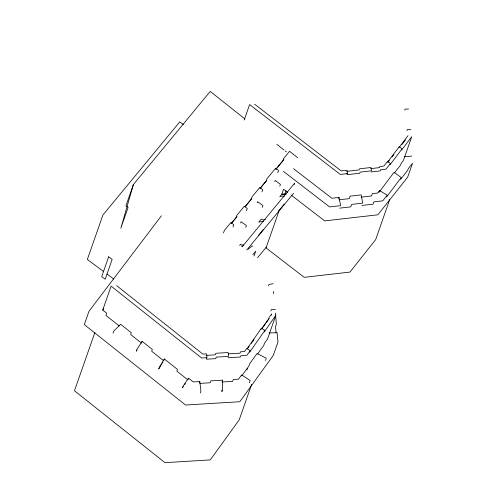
<?xml version="1.0" encoding="UTF-8"?>
<svg xmlns="http://www.w3.org/2000/svg" width="487" height="487" viewBox="0 0 487 487"><rect width="100%" height="100%" fill="white"/><g stroke="black" fill="none" stroke-linecap="round" stroke-linejoin="round"><path stroke-width="0.73" d="M221.908 390.142L221.889 391.615L222.541 389.746L222.681 380.14L210.81 380.858L210.141 382.77L199.871 383.391M94.837 332.603L74.462 390.769L164.959 462.65L210.268 459.905L239.245 419.794L251.7 384.231M119.303 325.998L105.91 315.357L106.671 313.178L102.733 310.049L111.109 286.131L201.606 358.012L207.018 357.683L206.543 353.854L202.823 354.079L116.636 285.625M113.033 333.205L113.794 331.026L120.648 324.281L131.289 332.724L130.662 334.52L141.522 343.14M141.729 342.544L142.149 341.35L152.321 349.435L151.694 351.224L163.699 360.764L164.326 358.974L177.451 369.396L176.854 371.106L187.879 379.866L188.481 378.156L193.229 381.93L199.804 381.528L200.924 391.061L200.254 392.966M244.218 119.997L249.624 104.559L340.255 174.407L347.578 173.567L347.024 170.255L341.186 170.925L254.61 104.206M223.49 232.944L224.349 230.491L230.899 222.541L233.803 224.69L232.993 227.009M240.627 222.967L241.047 221.755L246.452 225.572L245.819 227.38M246.434 210.719L247.244 208.406L244.328 206.238L236.852 215.315L236.037 217.634L231.459 223.192M257.203 202.866L257.623 201.673L262.937 205.593L262.31 207.383M261.969 191.835L262.749 189.613L259.808 187.44L251.858 197.095L251.048 199.408L244.931 206.841M199.36 382.8L199.804 381.528M277.748 172.751L278.546 170.474L275.587 168.283L266.943 178.778L266.164 181L259.985 188.499M274.759 181.59L275.173 180.409L280.427 184.403L279.806 186.174M254.013 256.059L255.712 251.201L252.936 254.567M279.319 210.007L266.042 247.92L304.211 277.34L349.958 272.081L375.69 239.61L389.679 199.658M284.816 194.307L286.064 190.74M222.249 381.388L222.681 380.14M294.191 184.53L294.659 183.179L242.167 246.793M268.532 285.839L269.037 284.396L273.067 283.732M270.796 311.059L271.302 309.616L275.386 309.495M271.289 315.107L271.691 313.957L269.208 317.396L268.696 318.857L260.922 329.62M249.35 382.867L250.172 380.53L241.625 374.905L238.539 379.178L233.303 379.495L232.646 381.364L222.029 382.009M265.494 360.496L266.292 358.219L257.063 353.538L249.606 363.856L248.79 366.194L241.692 376.013M338.629 198.678L339.062 197.442L331.903 198.264L293.484 168.66M404.721 110.159L405.068 109.167L408.605 108.985M378.947 192.365L379.574 190.575L387.226 195.171L382.745 200.827L373.833 201.849L373.018 204.181L361.871 205.465M406.968 130.674L407.369 129.524L410.906 129.347M164.326 358.974L159.359 367.216L158.732 369.006L161.404 364.568M162.171 363.296L162.938 362.03M142.149 341.35L136.914 349.392L136.287 351.182L137.09 349.946M188.481 378.156L183.112 386.088L182.515 387.798L183.337 386.581M184.579 384.748L185.401 383.525M263.284 229.487L258.591 235.385M284.183 204.163L278.978 210.609M247.153 348.674L261.434 328.159L264.861 330.417L249.703 352.156M247.293 348.917L249.07 346.452M251.298 343.372L253.97 339.676M261.982 328.579L265.543 323.648M266.438 322.418L269.11 318.717M264.356 331.878L275.892 315.15L267.515 339.068L264.52 343.213L263.723 345.49L257.58 353.994M246.879 369.688L247.767 368.464M161.404 215.802L88.969 311.309L84.306 324.616L185.535 405.02L239.811 401.732L273.31 355.352L277.974 342.044L277.133 332.706L269.153 332.944M102.733 310.049L103.634 308.861M408.057 135.599L399.078 147.488M387.664 162.007L399.425 146.49L401.964 149.016L390.014 164.764M387.871 162.208L389.265 160.454M392.047 156.942L393.898 154.604M401.781 144.663L405.488 139.982M401.617 150.008L411.734 136.683L403.382 160.54L401.191 163.303L400.57 165.075L394.33 172.952M379.574 190.575L377.644 193.01L372.312 193.625L371.49 195.963L361.086 197.156M379.872 191.202L394.056 172.301L401.191 177.548L386.599 196.961M400.57 179.319L407.704 170.316L408.325 168.551L412.538 163.236L407.643 177.207L377.851 214.797L324.689 220.903L291.311 195.184M275.727 169.421L282.758 160.887L283.556 158.61L289.576 151.299L297.636 157.697M231.222 223.557L237.023 216.52M245.235 206.543L251.517 198.921M260.21 188.359L266.492 180.732M276.153 169.001L283.884 159.614M133.395 184.53L210.232 91.416L244.931 118.974M239.622 245.375L240.535 244.267A16.802 5.984 -42.9 0 0 243.792 244.979M246.739 250.044L293.588 193.266M257.617 257.684L266.31 247.146M248.169 249.155L252.083 245.959L252.79 246.13M346.634 171.363L359.163 169.926L359.552 168.819L371.003 167.504L371.557 170.815L360.112 172.124L359.723 173.238L347.188 174.675L346.969 173.354M370.607 168.63L379.592 167.601L379.982 166.469L383.951 166.012L387.615 161.392L390.434 163.559L386.002 169.153L380.621 169.768L380.225 170.9L371.161 171.941M338.928 199.828L349.203 198.653L350.068 196.182L361.159 194.903L362.687 203.128L351.59 204.4L350.725 206.872L339.719 208.138M286.094 193.826L281.79 194.27L279.806 196.681L282.953 195.963L284.402 196.291M404.423 156.723L411.728 156.102M228.385 353.885L240.012 353.178L240.499 351.797L244.529 351.553L246.781 348.436L250.215 350.695L246.915 355.26L240.974 355.626L240.487 357.008L228.135 357.756M206.001 355.394L215.254 354.834L215.79 353.294L228.141 352.545L228.622 356.374L216.271 357.123L215.729 358.657L206.476 359.217L206.318 357.945M286.119 194.343L281.79 194.27L283.568 189.212L287.738 192.426M241.503 246.118L242.654 246.282M263.418 221.701L261.951 221.396L258.78 222.157L261.294 219.113A16.966 6.045 -42.9 0 0 265.403 219.594M183.392 124.569L179.764 121.878L102.921 214.992L87.35 259.474L103.518 271.466M107.006 274.053L113.727 279.039M283.416 171.351L329.583 206.932L340.59 205.666L339.062 197.442M276.884 144.353L283.982 149.99M285.169 150.933L286.35 151.871M273.432 291.47L273.621 293.618M275.374 313.074L276.366 324.165L275.532 326.558L276.105 332.962M133.304 184.786L120.819 228.269L128.105 207.456L125.932 205.843L133.304 184.786M108.656 256.795L101.71 276.628L105.198 279.215L112.144 259.382L108.656 256.795"/></g></svg>
